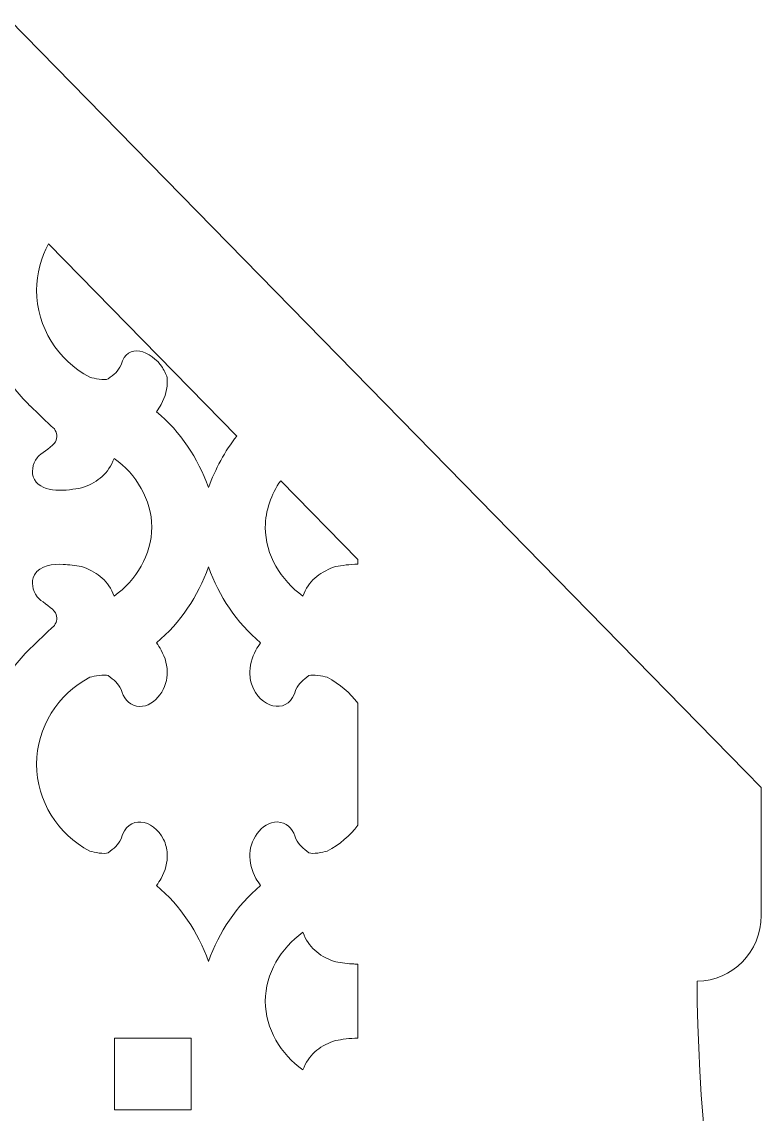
# Model space of a CAD drawing. Header units: centimetres. Extents: x -29.6 to 29.6, y -39.5 to 39.5.
# Drawn here: x 25.48 to 29.6, y 15.29 to 21.38 of the extents above; entities that cross this region are included whole.
import ezdxf

# ---------------------------------------------------------------- set-up
doc = ezdxf.new("R2010")
doc.units = ezdxf.units.CM
doc.header["$MEASUREMENT"] = 0
doc.layers.add('layer 1', color=7, linetype='Continuous')

msp = doc.modelspace()

# ---------------------------------------------------------------- linework, layer by layer
at = {"layer": 'layer 1', "lineweight": 9}
for points, knots in [([(20.05623, 26.80041), (20.05623, 26.80041), (20.982, 26.80041), (20.982, 26.80041), (20.982, 26.80041), (21.273, 26.80041), (21.51105, 26.56236), (21.51105, 26.27137), (21.51105, 26.27137), (21.51105, 26.27137), (21.51105, 26.27136), (21.51105, 26.27136), (21.51105, 26.27136), (21.51105, 26.03234), (21.35042, 25.82907), (21.13177, 25.76407), (21.13177, 25.76407), (21.13177, 25.76407), (21.15307, 25.74231), (21.15307, 25.74231), (21.15307, 25.74231), (21.15307, 25.74231), (21.38696, 25.50353), (21.38696, 25.50353), (21.38696, 25.50353), (21.38696, 25.50353), (29.60335, 17.11444), (29.60335, 17.11444), (29.60335, 17.11444), (29.60335, 17.11444), (29.60335, 16.40016), (29.60335, 16.40016), (29.60335, 16.40016), (29.60335, 16.19836), (29.44345, 16.03477), (29.2462, 16.03477), (29.2462, 16.03477), (29.2462, 14.77196), (29.60335, 12.81234), (29.60335, 12.28487), (29.60335, 12.28487), (29.60335, 12.28487), (29.60335, 11.22974), (29.60335, 11.22974), (29.60335, 11.22974), (29.60335, 10.70227), (29.2462, 8.74266), (29.2462, 7.47984), (29.2462, 7.47984), (29.44345, 7.47984), (29.60335, 7.31626), (29.60335, 7.11446), (29.60335, 7.11446), (29.60335, 7.11446), (29.60335, 6.40017), (29.60335, 6.40017), (29.60335, 6.40017), (29.60335, 6.40017), (29.2462, 6.40017), (29.2462, 6.40017), (29.2462, 6.40017), (29.2462, 6.40017), (28.89969, 6.40017), (28.89969, 6.40017), (28.89969, 6.40017), (28.89969, 6.40017), (28.46302, 6.3999), (28.46302, 6.3999), (28.46302, 6.3999), (28.46302, 6.3999), (28.46302, 12.36094), (28.46302, 12.36094), (28.46302, 12.36094), (28.46302, 12.36094), (28.06302, 12.36094), (28.06302, 12.36094), (28.06302, 12.36094), (28.06302, 12.36094), (28.06302, 6.39964), (28.06302, 6.39964), (28.06302, 6.39964), (28.06302, 6.39964), (12.96427, 6.39006), (12.96427, 6.39006), (12.96427, 6.39006), (12.96427, 6.39006), (12.96427, 12.36094), (12.96427, 12.36094), (12.96427, 12.36094), (12.96427, 12.36094), (12.56427, 12.36094), (12.56427, 12.36094), (12.56427, 12.36094), (12.56427, 12.36094), (12.56427, 6.3898), (12.56427, 6.3898), (12.56427, 6.3898), (12.56427, 6.3898), (12.13344, 6.38953), (12.13344, 6.38953), (12.13344, 6.38953), (12.13344, 6.38953), (11.78109, 6.38953), (11.78109, 6.38953), (11.78109, 6.38953), (11.78109, 6.38953), (11.42394, 6.38953), (11.42394, 6.38953), (11.42394, 6.38953), (11.42394, 6.38953), (11.42394, 7.10381), (11.42394, 7.10381), (11.42394, 7.10381), (11.42394, 7.30561), (11.58384, 7.4692), (11.78109, 7.4692), (11.78109, 7.4692), (11.78109, 8.73201), (11.42394, 10.69163), (11.42394, 11.2191), (11.42394, 11.2191), (11.42394, 11.2191), (11.42394, 12.27423), (11.42394, 12.27423), (11.42394, 12.27423), (11.42394, 12.8017), (11.78109, 14.76131), (11.78109, 16.02413), (11.78109, 16.02413), (11.58384, 16.02413), (11.42394, 16.18771), (11.42394, 16.38951), (11.42394, 16.38951), (11.42394, 16.38951), (11.42394, 17.1038), (11.42394, 17.1038), (11.42394, 17.1038), (11.42394, 17.1038), (19.85079, 25.70723), (19.85079, 25.70723), (19.85079, 25.70723), (19.85079, 25.70723), (19.90646, 25.76408), (19.90646, 25.76408), (19.90646, 25.76408), (19.6878, 25.82908), (19.52719, 26.03233), (19.52719, 26.27136), (19.52719, 26.27136), (19.52719, 26.27136), (19.52719, 26.27137), (19.52719, 26.27137), (19.52719, 26.27137), (19.52719, 26.56236), (19.76523, 26.80041), (20.05623, 26.80041)], [0, 0, 0, 0, 0.025, 0.025, 0.025, 0.025, 0.05, 0.05, 0.05, 0.05, 0.075, 0.075, 0.075, 0.075, 0.1, 0.1, 0.1, 0.1, 0.125, 0.125, 0.125, 0.125, 0.15, 0.15, 0.15, 0.15, 0.175, 0.175, 0.175, 0.175, 0.2, 0.2, 0.2, 0.2, 0.225, 0.225, 0.225, 0.225, 0.25, 0.25, 0.25, 0.25, 0.275, 0.275, 0.275, 0.275, 0.3, 0.3, 0.3, 0.3, 0.325, 0.325, 0.325, 0.325, 0.35, 0.35, 0.35, 0.35, 0.375, 0.375, 0.375, 0.375, 0.4, 0.4, 0.4, 0.4, 0.425, 0.425, 0.425, 0.425, 0.45, 0.45, 0.45, 0.45, 0.475, 0.475, 0.475, 0.475, 0.5, 0.5, 0.5, 0.5, 0.525, 0.525, 0.525, 0.525, 0.55, 0.55, 0.55, 0.55, 0.575, 0.575, 0.575, 0.575, 0.6, 0.6, 0.6, 0.6, 0.625, 0.625, 0.625, 0.625, 0.65, 0.65, 0.65, 0.65, 0.675, 0.675, 0.675, 0.675, 0.7, 0.7, 0.7, 0.7, 0.725, 0.725, 0.725, 0.725, 0.75, 0.75, 0.75, 0.75, 0.775, 0.775, 0.775, 0.775, 0.8, 0.8, 0.8, 0.8, 0.825, 0.825, 0.825, 0.825, 0.85, 0.85, 0.85, 0.85, 0.875, 0.875, 0.875, 0.875, 0.9, 0.9, 0.9, 0.9, 0.925, 0.925, 0.925, 0.925, 0.95, 0.95, 0.95, 0.95, 1, 1, 1, 1]), ([(26.67959, 19.07361), (26.61153, 18.98787), (26.55915, 18.89127), (26.52129, 18.78637), (26.52129, 18.78637), (26.4618, 18.95114), (26.36655, 19.09541), (26.2309, 19.20937), (26.2309, 19.20937), (26.23975, 19.22274), (26.24966, 19.23654), (26.25687, 19.2497), (26.25687, 19.2497), (26.28062, 19.29293), (26.29366, 19.33834), (26.29055, 19.38788), (26.29055, 19.38788), (26.29, 19.4147), (26.27592, 19.43187), (26.26419, 19.45587), (26.26419, 19.45587), (26.20126, 19.54894), (26.06692, 19.59996), (26.03459, 19.4702), (26.03459, 19.4702), (26.01532, 19.43198), (25.995, 19.41848), (25.96153, 19.3921), (25.96153, 19.3921), (25.93797, 19.38296), (25.88553, 19.3947), (25.86007, 19.40164), (25.86007, 19.40164), (25.67503, 19.49773), (25.56732, 19.67928), (25.56099, 19.88603), (25.56099, 19.88603), (25.56385, 19.97957), (25.58746, 20.06794), (25.6296, 20.14558), (25.6296, 20.14558), (25.6296, 20.14558), (26.67959, 19.07361), (26.67959, 19.07361)], [0, 0, 0, 0, 0.0833333, 0.0833333, 0.0833333, 0.0833333, 0.1666667, 0.1666667, 0.1666667, 0.1666667, 0.25, 0.25, 0.25, 0.25, 0.3333333, 0.3333333, 0.3333333, 0.3333333, 0.4166667, 0.4166667, 0.4166667, 0.4166667, 0.5, 0.5, 0.5, 0.5, 0.5833333, 0.5833333, 0.5833333, 0.5833333, 0.6666667, 0.6666667, 0.6666667, 0.6666667, 0.75, 0.75, 0.75, 0.75, 0.8333333, 0.8333333, 0.8333333, 0.8333333, 1, 1, 1, 1]), ([(24.64697, 18.94868), (24.67953, 18.86398), (24.73369, 18.81948), (24.818, 18.78786), (24.818, 18.78786), (24.818, 18.78786), (24.82365, 18.78573), (24.82365, 18.78573), (24.82365, 18.78573), (24.82365, 18.78573), (24.82957, 18.7846), (24.82957, 18.7846), (24.82957, 18.7846), (24.86277, 18.77818), (24.89792, 18.77367), (24.93165, 18.77214), (24.93165, 18.77214), (24.98842, 18.76956), (25.05976, 18.77494), (25.09069, 18.83107), (25.09069, 18.83107), (25.11326, 18.87201), (25.10103, 18.9161), (25.07596, 18.95226), (25.07596, 18.95226), (25.07596, 18.95226), (25.07132, 18.95894), (25.07132, 18.95894), (25.07132, 18.95894), (25.07132, 18.95894), (25.0653, 18.96441), (25.0653, 18.96441), (25.0653, 18.96441), (25.0429, 18.98477), (24.98739, 19.01653), (24.9739, 19.04148), (24.9739, 19.04148), (24.96269, 19.06838), (24.96456, 19.08931), (24.98032, 19.11286), (24.98032, 19.11286), (25.02655, 19.1545), (25.06847, 19.19998), (25.11502, 19.24118), (25.11502, 19.24118), (25.11502, 19.24118), (25.11662, 19.2426), (25.11662, 19.2426), (25.11662, 19.2426), (25.11662, 19.2426), (25.11813, 19.24411), (25.11813, 19.24411), (25.11813, 19.24411), (25.18407, 19.30991), (25.23683, 19.38084), (25.28943, 19.45723), (25.28943, 19.45723), (25.29502, 19.46536), (25.30913, 19.48607), (25.32085, 19.49988), (25.32085, 19.49988), (25.33256, 19.48607), (25.34667, 19.46536), (25.35227, 19.45723), (25.35227, 19.45723), (25.40487, 19.38084), (25.45763, 19.30991), (25.52357, 19.24411), (25.52357, 19.24411), (25.52357, 19.24411), (25.52509, 19.2426), (25.52509, 19.2426), (25.52509, 19.2426), (25.52509, 19.2426), (25.52669, 19.24118), (25.52669, 19.24118), (25.52669, 19.24118), (25.57323, 19.19998), (25.61515, 19.15448), (25.66137, 19.11286), (25.66137, 19.11286), (25.67715, 19.08931), (25.679, 19.06838), (25.66779, 19.04148), (25.66779, 19.04148), (25.6543, 19.01653), (25.59879, 18.98477), (25.5764, 18.96441), (25.5764, 18.96441), (25.5764, 18.96441), (25.57037, 18.95894), (25.57037, 18.95894), (25.57037, 18.95894), (25.57037, 18.95894), (25.56575, 18.95226), (25.56575, 18.95226), (25.56575, 18.95226), (25.54067, 18.9161), (25.52845, 18.87201), (25.55102, 18.83107), (25.55102, 18.83107), (25.59553, 18.75027), (25.73623, 18.76996), (25.81213, 18.78458), (25.81213, 18.78458), (25.81213, 18.78458), (25.81805, 18.78573), (25.81805, 18.78573), (25.81805, 18.78573), (25.81805, 18.78573), (25.8237, 18.78786), (25.8237, 18.78786), (25.8237, 18.78786), (25.908, 18.8195), (25.96216, 18.864), (25.99472, 18.94867), (25.99472, 18.94867), (26.1188, 18.85987), (26.20345, 18.71993), (26.20495, 18.56564), (26.20495, 18.56564), (26.20345, 18.41013), (26.1188, 18.27004), (25.99472, 18.18121), (25.99472, 18.18121), (25.96217, 18.2659), (25.908, 18.3104), (25.8237, 18.34204), (25.8237, 18.34204), (25.8237, 18.34204), (25.81802, 18.34418), (25.81802, 18.34418), (25.81802, 18.34418), (25.81802, 18.34418), (25.81205, 18.34533), (25.81205, 18.34533), (25.81205, 18.34533), (25.77883, 18.35168), (25.7438, 18.35621), (25.71006, 18.35776), (25.71006, 18.35776), (25.6533, 18.36033), (25.58196, 18.35496), (25.55102, 18.29883), (25.55102, 18.29883), (25.52845, 18.25788), (25.54067, 18.2138), (25.56575, 18.17764), (25.56575, 18.17764), (25.56575, 18.17764), (25.57037, 18.17094), (25.57037, 18.17094), (25.57037, 18.17094), (25.57037, 18.17094), (25.5764, 18.16547), (25.5764, 18.16547), (25.5764, 18.16547), (25.59882, 18.14511), (25.6543, 18.11337), (25.66779, 18.08838), (25.66779, 18.08838), (25.679, 18.06148), (25.67715, 18.04058), (25.66137, 18.01704), (25.66137, 18.01704), (25.61515, 17.9754), (25.57325, 17.9299), (25.52669, 17.8887), (25.52669, 17.8887), (25.52669, 17.8887), (25.52509, 17.88728), (25.52509, 17.88728), (25.52509, 17.88728), (25.52509, 17.88728), (25.52357, 17.88577), (25.52357, 17.88577), (25.52357, 17.88577), (25.45765, 17.81997), (25.40486, 17.74906), (25.35227, 17.67266), (25.35227, 17.67266), (25.34667, 17.66454), (25.33256, 17.64381), (25.32085, 17.63001), (25.32085, 17.63001), (25.30915, 17.64381), (25.29503, 17.66454), (25.28945, 17.67266), (25.28945, 17.67266), (25.23685, 17.74906), (25.18406, 17.81997), (25.11813, 17.88577), (25.11813, 17.88577), (25.11813, 17.88577), (25.11662, 17.88728), (25.11662, 17.88728), (25.11662, 17.88728), (25.11662, 17.88728), (25.11502, 17.8887), (25.11502, 17.8887), (25.11502, 17.8887), (25.06847, 17.9299), (25.02655, 17.97538), (24.98032, 18.01703), (24.98032, 18.01703), (24.96456, 18.04057), (24.96269, 18.06148), (24.9739, 18.08838), (24.9739, 18.08838), (24.9874, 18.11337), (25.04289, 18.1451), (25.06529, 18.16546), (25.06529, 18.16546), (25.06529, 18.16546), (25.07132, 18.17094), (25.07132, 18.17094), (25.07132, 18.17094), (25.07132, 18.17094), (25.07596, 18.17764), (25.07596, 18.17764), (25.07596, 18.17764), (25.10103, 18.2138), (25.11326, 18.25788), (25.09069, 18.29883), (25.09069, 18.29883), (25.04615, 18.37966), (24.90555, 18.35988), (24.82965, 18.34531), (24.82965, 18.34531), (24.82965, 18.34531), (24.82369, 18.34417), (24.82369, 18.34417), (24.82369, 18.34417), (24.82369, 18.34417), (24.818, 18.34204), (24.818, 18.34204), (24.818, 18.34204), (24.73369, 18.31041), (24.67952, 18.2659), (24.64697, 18.18121), (24.64697, 18.18121), (24.52287, 18.27003), (24.43823, 18.40998), (24.43673, 18.56427), (24.43673, 18.56427), (24.43823, 18.71978), (24.52289, 18.85986), (24.64697, 18.94868)], [0, 0, 0, 0, 0.015873, 0.015873, 0.015873, 0.015873, 0.031746, 0.031746, 0.031746, 0.031746, 0.047619, 0.047619, 0.047619, 0.047619, 0.0634921, 0.0634921, 0.0634921, 0.0634921, 0.0793651, 0.0793651, 0.0793651, 0.0793651, 0.0952381, 0.0952381, 0.0952381, 0.0952381, 0.1111111, 0.1111111, 0.1111111, 0.1111111, 0.1269841, 0.1269841, 0.1269841, 0.1269841, 0.1428571, 0.1428571, 0.1428571, 0.1428571, 0.1587302, 0.1587302, 0.1587302, 0.1587302, 0.1746032, 0.1746032, 0.1746032, 0.1746032, 0.1904762, 0.1904762, 0.1904762, 0.1904762, 0.2063492, 0.2063492, 0.2063492, 0.2063492, 0.2222222, 0.2222222, 0.2222222, 0.2222222, 0.2380952, 0.2380952, 0.2380952, 0.2380952, 0.2539683, 0.2539683, 0.2539683, 0.2539683, 0.2698413, 0.2698413, 0.2698413, 0.2698413, 0.2857143, 0.2857143, 0.2857143, 0.2857143, 0.3015873, 0.3015873, 0.3015873, 0.3015873, 0.3174603, 0.3174603, 0.3174603, 0.3174603, 0.3333333, 0.3333333, 0.3333333, 0.3333333, 0.3492063, 0.3492063, 0.3492063, 0.3492063, 0.3650794, 0.3650794, 0.3650794, 0.3650794, 0.3809524, 0.3809524, 0.3809524, 0.3809524, 0.3968254, 0.3968254, 0.3968254, 0.3968254, 0.4126984, 0.4126984, 0.4126984, 0.4126984, 0.4285714, 0.4285714, 0.4285714, 0.4285714, 0.4444444, 0.4444444, 0.4444444, 0.4444444, 0.4603175, 0.4603175, 0.4603175, 0.4603175, 0.4761905, 0.4761905, 0.4761905, 0.4761905, 0.4920635, 0.4920635, 0.4920635, 0.4920635, 0.5079365, 0.5079365, 0.5079365, 0.5079365, 0.5238095, 0.5238095, 0.5238095, 0.5238095, 0.5396825, 0.5396825, 0.5396825, 0.5396825, 0.5555556, 0.5555556, 0.5555556, 0.5555556, 0.5714286, 0.5714286, 0.5714286, 0.5714286, 0.5873016, 0.5873016, 0.5873016, 0.5873016, 0.6031746, 0.6031746, 0.6031746, 0.6031746, 0.6190476, 0.6190476, 0.6190476, 0.6190476, 0.6349206, 0.6349206, 0.6349206, 0.6349206, 0.6507937, 0.6507937, 0.6507937, 0.6507937, 0.6666667, 0.6666667, 0.6666667, 0.6666667, 0.6825397, 0.6825397, 0.6825397, 0.6825397, 0.6984127, 0.6984127, 0.6984127, 0.6984127, 0.7142857, 0.7142857, 0.7142857, 0.7142857, 0.7301587, 0.7301587, 0.7301587, 0.7301587, 0.7460317, 0.7460317, 0.7460317, 0.7460317, 0.7619048, 0.7619048, 0.7619048, 0.7619048, 0.7777778, 0.7777778, 0.7777778, 0.7777778, 0.7936508, 0.7936508, 0.7936508, 0.7936508, 0.8095238, 0.8095238, 0.8095238, 0.8095238, 0.8253968, 0.8253968, 0.8253968, 0.8253968, 0.8412698, 0.8412698, 0.8412698, 0.8412698, 0.8571429, 0.8571429, 0.8571429, 0.8571429, 0.8730159, 0.8730159, 0.8730159, 0.8730159, 0.8888889, 0.8888889, 0.8888889, 0.8888889, 0.9047619, 0.9047619, 0.9047619, 0.9047619, 0.9206349, 0.9206349, 0.9206349, 0.9206349, 0.9365079, 0.9365079, 0.9365079, 0.9365079, 0.952381, 0.952381, 0.952381, 0.952381, 0.968254, 0.968254, 0.968254, 0.968254, 1, 1, 1, 1]), ([(27.3542, 18.35856), (27.30957, 18.3591), (27.26382, 18.35171), (27.23052, 18.34533), (27.23052, 18.34533), (27.23052, 18.34533), (27.22455, 18.34418), (27.22455, 18.34418), (27.22455, 18.34418), (27.22455, 18.34418), (27.21886, 18.34204), (27.21886, 18.34204), (27.21886, 18.34204), (27.13455, 18.3104), (27.08039, 18.2659), (27.04785, 18.18121), (27.04785, 18.18121), (26.92375, 18.27003), (26.8391, 18.40998), (26.8376, 18.56427), (26.8376, 18.56427), (26.83852, 18.65946), (26.87059, 18.74887), (26.9238, 18.82427), (26.9238, 18.82427), (26.9238, 18.82427), (27.3542, 18.38486), (27.3542, 18.38486), (27.3542, 18.38486), (27.3542, 18.38486), (27.3542, 18.35856), (27.3542, 18.35856)], [0, 0, 0, 0, 0.1111111, 0.1111111, 0.1111111, 0.1111111, 0.2222222, 0.2222222, 0.2222222, 0.2222222, 0.3333333, 0.3333333, 0.3333333, 0.3333333, 0.4444444, 0.4444444, 0.4444444, 0.4444444, 0.5555556, 0.5555556, 0.5555556, 0.5555556, 0.6666667, 0.6666667, 0.6666667, 0.6666667, 0.7777778, 0.7777778, 0.7777778, 0.7777778, 1, 1, 1, 1]), ([(27.3542, 16.90346), (27.31003, 16.84561), (27.2535, 16.79643), (27.18247, 16.75948), (27.18247, 16.75948), (27.15702, 16.75254), (27.10457, 16.7408), (27.08102, 16.74993), (27.08102, 16.74993), (27.04752, 16.77636), (27.0272, 16.78984), (27.0079, 16.82816), (27.0079, 16.82816), (26.99667, 16.87188), (26.96982, 16.91026), (26.9224, 16.91971), (26.9224, 16.91971), (26.83045, 16.93807), (26.75389, 16.82911), (26.75202, 16.74578), (26.75202, 16.74578), (26.74889, 16.6962), (26.76193, 16.65077), (26.78567, 16.60753), (26.78567, 16.60753), (26.79287, 16.59443), (26.80275, 16.58067), (26.81165, 16.56717), (26.81165, 16.56717), (26.676, 16.45323), (26.58076, 16.30896), (26.52129, 16.1442), (26.52129, 16.1442), (26.4618, 16.30897), (26.36655, 16.45324), (26.2309, 16.5672), (26.2309, 16.5672), (26.23975, 16.58057), (26.24966, 16.59438), (26.25689, 16.60753), (26.25689, 16.60753), (26.28062, 16.65076), (26.29366, 16.69617), (26.29055, 16.74571), (26.29055, 16.74571), (26.29, 16.77253), (26.28253, 16.79916), (26.2708, 16.82316), (26.2708, 16.82316), (26.2138, 16.9399), (26.069, 16.96606), (26.03459, 16.82803), (26.03459, 16.82803), (26.01532, 16.78981), (25.995, 16.77631), (25.96155, 16.74994), (25.96155, 16.74994), (25.93797, 16.7408), (25.88555, 16.75254), (25.86007, 16.75948), (25.86007, 16.75948), (25.67503, 16.85557), (25.56732, 17.0371), (25.56099, 17.24386), (25.56099, 17.24386), (25.56732, 17.45061), (25.67503, 17.63216), (25.86007, 17.72824), (25.86007, 17.72824), (25.88555, 17.73518), (25.93797, 17.74693), (25.96155, 17.73778), (25.96155, 17.73778), (25.99505, 17.71137), (26.01536, 17.69787), (26.03465, 17.65956), (26.03465, 17.65956), (26.04587, 17.61584), (26.07273, 17.57746), (26.12015, 17.568), (26.12015, 17.568), (26.2121, 17.54963), (26.28866, 17.6586), (26.29055, 17.74193), (26.29055, 17.74193), (26.29367, 17.79151), (26.28063, 17.83694), (26.25687, 17.88018), (26.25687, 17.88018), (26.24969, 17.8933), (26.23982, 17.90704), (26.23092, 17.92054), (26.23092, 17.92054), (26.36656, 18.03448), (26.4618, 18.17874), (26.52129, 18.34351), (26.52129, 18.34351), (26.58076, 18.17874), (26.67602, 18.03447), (26.81166, 17.92051), (26.81166, 17.92051), (26.80282, 17.90714), (26.7929, 17.89334), (26.78569, 17.88018), (26.78569, 17.88018), (26.76195, 17.83696), (26.7489, 17.79156), (26.75202, 17.742), (26.75202, 17.742), (26.75255, 17.7152), (26.76002, 17.68858), (26.77173, 17.66458), (26.77173, 17.66458), (26.8287, 17.54781), (26.97355, 17.52164), (27.00797, 17.65968), (27.00797, 17.65968), (27.02725, 17.69791), (27.04755, 17.7114), (27.08102, 17.7378), (27.08102, 17.7378), (27.10457, 17.74693), (27.15702, 17.73518), (27.18247, 17.72824), (27.18247, 17.72824), (27.2535, 17.6913), (27.31003, 17.64211), (27.3542, 17.58426), (27.3542, 17.58426), (27.3542, 17.58426), (27.3542, 16.90346), (27.3542, 16.90346)], [0, 0, 0, 0, 0.0294118, 0.0294118, 0.0294118, 0.0294118, 0.0588235, 0.0588235, 0.0588235, 0.0588235, 0.0882353, 0.0882353, 0.0882353, 0.0882353, 0.1176471, 0.1176471, 0.1176471, 0.1176471, 0.1470588, 0.1470588, 0.1470588, 0.1470588, 0.1764706, 0.1764706, 0.1764706, 0.1764706, 0.2058824, 0.2058824, 0.2058824, 0.2058824, 0.2352941, 0.2352941, 0.2352941, 0.2352941, 0.2647059, 0.2647059, 0.2647059, 0.2647059, 0.2941176, 0.2941176, 0.2941176, 0.2941176, 0.3235294, 0.3235294, 0.3235294, 0.3235294, 0.3529412, 0.3529412, 0.3529412, 0.3529412, 0.3823529, 0.3823529, 0.3823529, 0.3823529, 0.4117647, 0.4117647, 0.4117647, 0.4117647, 0.4411765, 0.4411765, 0.4411765, 0.4411765, 0.4705882, 0.4705882, 0.4705882, 0.4705882, 0.5, 0.5, 0.5, 0.5, 0.5294118, 0.5294118, 0.5294118, 0.5294118, 0.5588235, 0.5588235, 0.5588235, 0.5588235, 0.5882353, 0.5882353, 0.5882353, 0.5882353, 0.6176471, 0.6176471, 0.6176471, 0.6176471, 0.6470588, 0.6470588, 0.6470588, 0.6470588, 0.6764706, 0.6764706, 0.6764706, 0.6764706, 0.7058824, 0.7058824, 0.7058824, 0.7058824, 0.7352941, 0.7352941, 0.7352941, 0.7352941, 0.7647059, 0.7647059, 0.7647059, 0.7647059, 0.7941176, 0.7941176, 0.7941176, 0.7941176, 0.8235294, 0.8235294, 0.8235294, 0.8235294, 0.8529412, 0.8529412, 0.8529412, 0.8529412, 0.8823529, 0.8823529, 0.8823529, 0.8823529, 0.9117647, 0.9117647, 0.9117647, 0.9117647, 0.9411765, 0.9411765, 0.9411765, 0.9411765, 1, 1, 1, 1]), ([(27.3542, 15.71638), (27.30953, 15.71693), (27.26375, 15.70954), (27.23043, 15.70313), (27.23043, 15.70313), (27.23043, 15.70313), (27.22452, 15.70198), (27.22452, 15.70198), (27.22452, 15.70198), (27.22452, 15.70198), (27.21886, 15.69986), (27.21886, 15.69986), (27.21886, 15.69986), (27.13455, 15.66821), (27.08039, 15.62373), (27.04785, 15.53904), (27.04785, 15.53904), (26.92376, 15.62786), (26.8391, 15.7678), (26.8376, 15.92208), (26.8376, 15.92208), (26.8391, 16.0776), (26.92376, 16.21768), (27.04785, 16.30651), (27.04785, 16.30651), (27.08039, 16.22181), (27.13455, 16.17734), (27.21886, 16.1457), (27.21886, 16.1457), (27.21886, 16.1457), (27.22452, 16.14357), (27.22452, 16.14357), (27.22452, 16.14357), (27.22452, 16.14357), (27.23043, 16.14243), (27.23043, 16.14243), (27.23043, 16.14243), (27.26365, 16.13603), (27.29876, 16.13151), (27.33249, 16.12997), (27.33249, 16.12997), (27.33953, 16.12966), (27.34682, 16.12946), (27.3542, 16.12946), (27.3542, 16.12946), (27.3542, 16.12946), (27.3542, 15.71638), (27.3542, 15.71638)], [0, 0, 0, 0, 0.0769231, 0.0769231, 0.0769231, 0.0769231, 0.1538462, 0.1538462, 0.1538462, 0.1538462, 0.2307692, 0.2307692, 0.2307692, 0.2307692, 0.3076923, 0.3076923, 0.3076923, 0.3076923, 0.3846154, 0.3846154, 0.3846154, 0.3846154, 0.4615385, 0.4615385, 0.4615385, 0.4615385, 0.5384615, 0.5384615, 0.5384615, 0.5384615, 0.6153846, 0.6153846, 0.6153846, 0.6153846, 0.6923077, 0.6923077, 0.6923077, 0.6923077, 0.7692308, 0.7692308, 0.7692308, 0.7692308, 0.8461538, 0.8461538, 0.8461538, 0.8461538, 1, 1, 1, 1]), ([(26.42516, 15.71676), (26.42516, 15.71676), (25.99659, 15.71676), (25.99659, 15.71676), (25.99659, 15.71676), (25.99659, 15.71676), (25.99659, 15.31676), (25.99659, 15.31676), (25.99659, 15.31676), (25.99659, 15.31676), (26.42516, 15.31676), (26.42516, 15.31676), (26.42516, 15.31676), (26.42516, 15.31676), (26.42516, 15.71676), (26.42516, 15.71676)], [0, 0, 0, 0, 0.2, 0.2, 0.2, 0.2, 0.4, 0.4, 0.4, 0.4, 0.6, 0.6, 0.6, 0.6, 1, 1, 1, 1])]:
    msp.add_open_spline(points, degree=3, knots=knots, dxfattribs=at)

doc.saveas('drawing.dxf')
